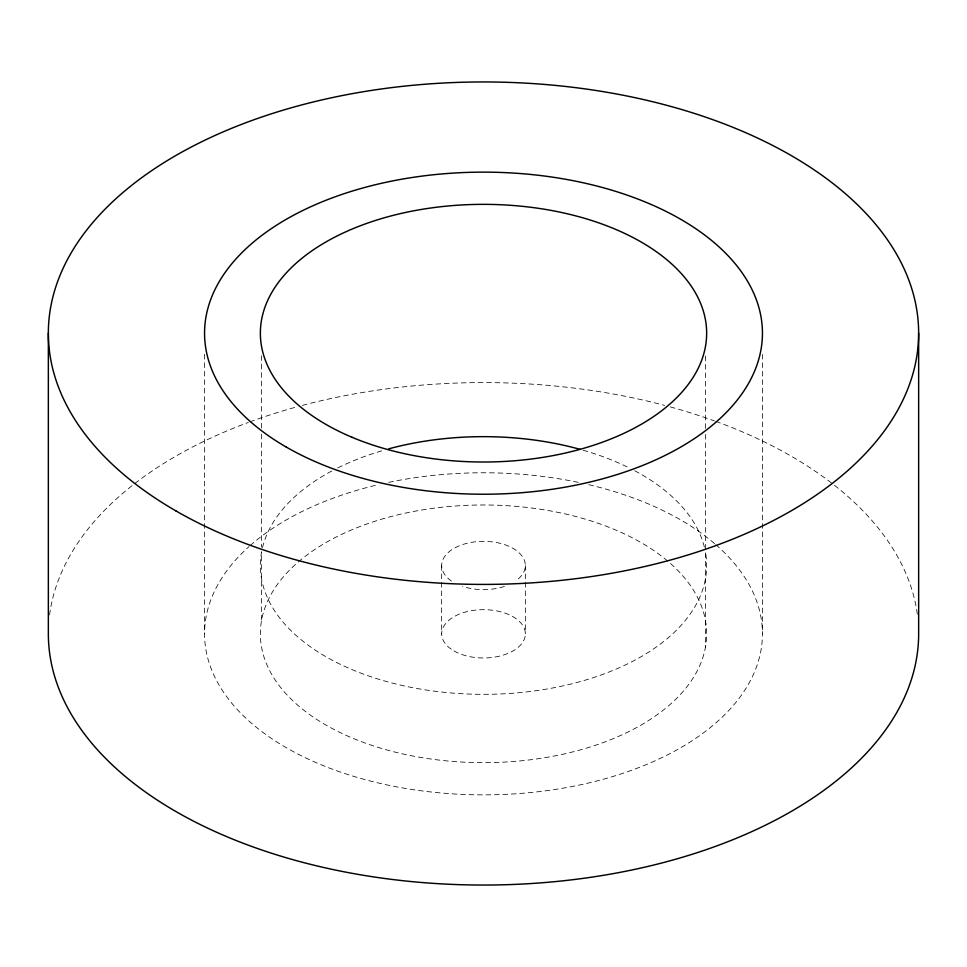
<?xml version="1.0" encoding="UTF-8"?>
<svg xmlns="http://www.w3.org/2000/svg" width="967" height="967" viewBox="0 0 967 967"><rect width="100%" height="100%" fill="white"/><g stroke="black" fill="none" stroke-linecap="round" stroke-linejoin="round"><path stroke-width="0.73" stroke-dasharray="4.83 3.63" d="M762.443 354.333L762.443 633.82M705.39 355.941L705.39 428.357M705.39 434.388L705.39 647.527A223.159 128.841 0 0 1 351.988 737.906A223.159 128.841 0 0 1 393.134 516.015A223.159 128.841 0 0 1 705.39 647.527M525.347 565.49L525.347 633.82M441.653 565.49L441.653 633.82M261.61 355.675L261.61 428.079M261.61 434.11L261.61 547.249M261.61 620.101L261.61 551.782A223.159 128.841 0 0 0 483.863 694.33A223.159 128.841 0 0 0 705.306 551.359M204.557 354.333L204.557 633.82M49.583 614.903A435.15 251.227 0 0 1 248.35 422.434M249.8 421.89A435.15 251.227 0 0 1 296.639 406.926M302.393 405.378A435.15 251.227 0 0 1 664.607 405.378M670.361 406.926A435.15 251.227 0 0 1 714.287 420.838M715.749 421.358A435.15 251.227 0 0 1 917.417 614.903M715.749 544.626A278.943 161.042 0 0 1 668.27 754.465A278.943 161.042 0 0 1 301.716 755.964A278.943 161.042 0 0 1 249.087 546.524M250.163 545.569A278.943 161.042 0 0 1 378.23 484.685M388.649 482.364A278.943 161.042 0 0 1 578.351 482.364M588.77 484.685A278.943 161.042 0 0 1 714.649 543.672M262.504 547.624A223.159 128.841 0 0 1 332.382 470.687M337.834 467.895A223.159 128.841 0 0 1 382.63 450.574M583.125 450.211A223.159 128.841 0 0 1 629.263 467.943M634.739 470.76A223.159 128.841 0 0 1 705.016 549.909M451.456 581.022A41.847 24.163 0 0 1 454.78 547.926A41.847 24.163 0 0 1 512.22 547.926A41.847 24.163 0 0 1 515.544 581.022M504.423 586.413A41.847 24.163 0 0 1 462.577 586.413M453.91 650.9A41.847 24.163 0 0 0 523.921 640.069A41.847 24.163 0 0 0 472.67 610.491A41.847 24.163 0 0 0 453.91 650.9"/><path stroke-width="1.45" d="M918.65 333.18L918.65 633.82A435.15 251.227 0 0 1 483.5 885.047A435.15 251.227 0 0 1 48.35 633.82L48.35 333.18M388.613 448.881A223.159 128.841 0 0 1 580.2 449.377M175.801 510.83A435.15 251.227 0 0 0 903.819 398.199A435.15 251.227 0 0 0 370.881 90.511A435.15 251.227 0 0 0 175.801 510.83M286.256 447.056A278.943 161.042 0 0 0 752.942 374.858A278.943 161.042 0 0 0 411.301 177.626A278.943 161.042 0 0 0 286.256 447.056M351.988 437.265A223.159 128.841 0 0 0 705.39 346.899A223.159 128.841 0 0 0 393.134 215.387A223.159 128.841 0 0 0 351.988 437.265"/></g></svg>
